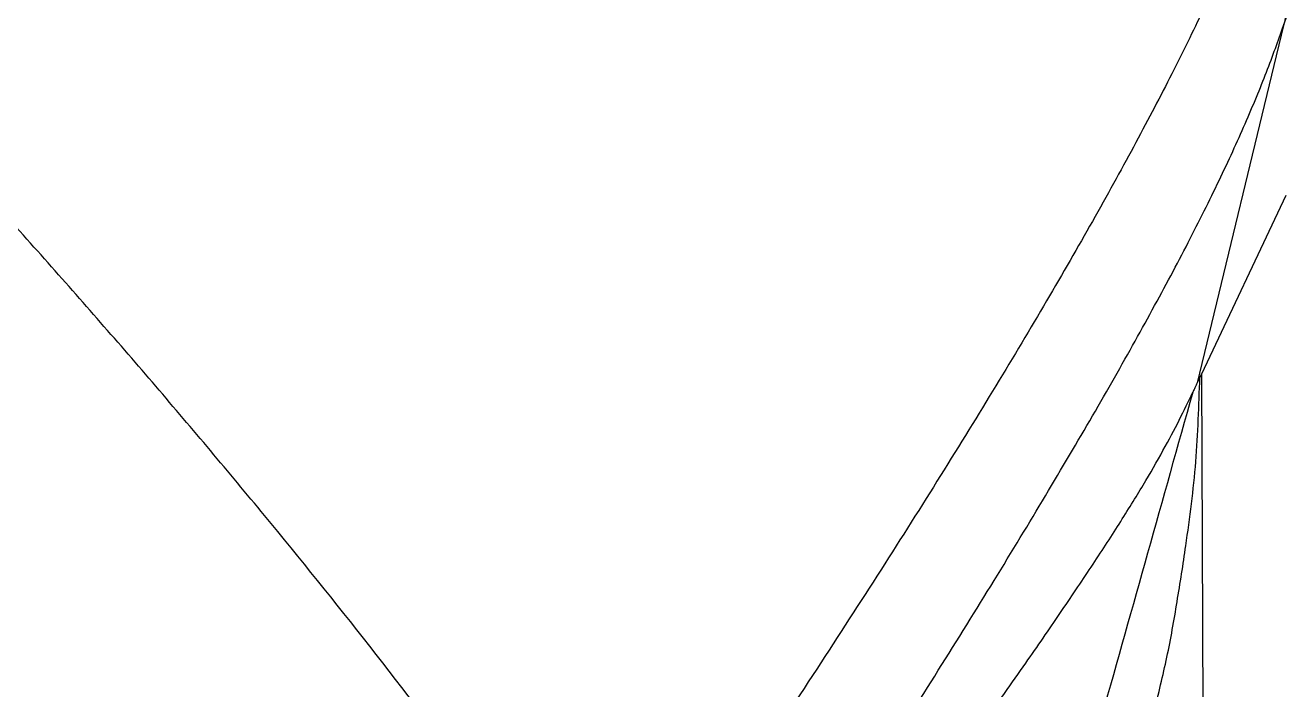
# Model space of a CAD drawing. Extents: x 939 to 1039, y 781 to 934.
# Drawn here: x 1021.77 to 1030.11, y 864.13 to 868.52 of the extents above; entities that cross this region are included whole.
import ezdxf

# ---------------------------------------------------------------- set-up
doc = ezdxf.new("R2010")
doc.units = 0
doc.header["$MEASUREMENT"] = 0
doc.layers.add('1', color=4, linetype='Continuous')

# ---------------------------------------------------------------- blocks, each defined once
blk = doc.blocks.new('Envoy')
at = {"layer": '1', "color": 3, "linetype": 'Continuous', "lineweight": 25}
for p, q in [((91.444, 69.3449), (90.8728, 66.9813)), ((91.4598, 68.2208), (90.9001, 67.0389)), ((90.9001, 67.0389), (90.89, 67.0177)), ((90.9001, 67.0389), (90.9088, 64.823))]:
    blk.add_line(p, q, dxfattribs=at)
at = {"layer": '1', "color": 3, "linetype": 'Continuous', "lineweight": 25, "flags": 128}
blk.add_lwpolyline([(90.89, 67.0177), (90.8814, 66.9995), (90.8728, 66.9813)], dxfattribs=at)
at = {"layer": '1', "color": 3, "linetype": 'Continuous', "lineweight": 25}
for points, knots in [([(86.0734, 64.3603), (85.8506, 64.6539), (85.405, 65.2411), (84.7056, 66.1061), (83.9875, 66.9602), (83.2508, 67.8029), (82.4983, 68.6351), (81.7314, 69.4569), (80.9527, 70.2695), (80.4239, 70.8024), (80.1594, 71.0689)], [0, 0, 0, 0, 0.124918, 0.249862, 0.374801, 0.499753, 0.624752, 0.749804, 0.874893, 1, 1, 1, 1]), ([(91.3208, 70.4425), (91.2847, 70.3398), (91.2127, 70.1344), (91.0662, 69.7825), (90.8901, 69.3973), (90.6813, 68.9753), (90.44, 68.5172), (90.1665, 68.0233), (89.8609, 67.4944), (89.5239, 66.9314), (89.1564, 66.3357), (88.7586, 65.7077), (88.3338, 65.0512), (88.0269, 64.5888), (87.8735, 64.3576)], [0, 0, 0, 0, 0.083361, 0.166699, 0.250038, 0.333385, 0.416738, 0.500085, 0.583416, 0.666739, 0.750061, 0.83338, 0.916694, 1, 1, 1, 1]), ([(91.3208, 70.4425), (91.3487, 70.3863), (91.4051, 70.2731), (91.4699, 70.0939), (91.5064, 69.9057), (91.5105, 69.7145), (91.4864, 69.527), (91.458, 69.4052), (91.444, 69.3449)], [0, 0, 0, 0, 0.164164, 0.330919, 0.499134, 0.667775, 0.835397, 1, 1, 1, 1]), ([(91.444, 69.3449), (91.4661, 69.4106), (91.5104, 69.5419), (91.5442, 69.6582), (91.561, 69.7163)], [0, 0, 0, 0, 0.499979, 1, 1, 1, 1]), ([(88.089, 63.4253), (88.2375, 63.65), (88.5345, 64.0994), (88.945, 64.7377), (89.3297, 65.3485), (89.6858, 65.9277), (90.0136, 66.4749), (90.3122, 66.9888), (90.5806, 67.4688), (90.8176, 67.9141), (91.0225, 68.3249), (91.1944, 68.7003), (91.3366, 69.0439), (91.4082, 69.2446), (91.444, 69.3449)], [0, 0, 0, 0, 0.083306, 0.166619, 0.249939, 0.333261, 0.416584, 0.499915, 0.583262, 0.666615, 0.749962, 0.8333, 0.916639, 1, 1, 1, 1]), ([(90.5861, 64.8027), (90.6163, 64.9236), (90.6765, 65.1652), (90.7406, 65.5335), (90.8082, 65.9641), (90.872, 66.4589), (90.884, 66.8315), (90.89, 67.0177)], [0, 0, 0, 0, 0.166548, 0.3326, 0.499841, 0.750054, 1, 1, 1, 1]), ([(87.7056, 62.3522), (87.8402, 62.5291), (88.109, 62.8822), (88.4798, 63.3785), (88.8276, 63.8507), (89.1525, 64.2988), (89.4574, 64.7255), (89.7286, 65.1115), (89.9675, 65.4584), (90.1749, 65.7669), (90.3598, 66.0517), (90.519, 66.3093), (90.6504, 66.5373), (90.7565, 66.7384), (90.8142, 66.8585), (90.843, 66.9186)], [0, 0, 0, 0, 0.083587, 0.166927, 0.250123, 0.333542, 0.416804, 0.500262, 0.571797, 0.643267, 0.714851, 0.786289, 0.857612, 0.928878, 1, 1, 1, 1]), ([(90.843, 66.9186), (90.7435, 66.564), (90.5435, 65.8515), (90.3431, 65.139), (90.2425, 64.7811)], [0, 0, 0, 0, 0.497598, 1, 1, 1, 1]), ([(90.8543, 66.9423), (90.8525, 66.9383), (90.8487, 66.9304), (90.8449, 66.9225), (90.843, 66.9186)], [0, 0, 0, 0, 0.5, 1, 1, 1, 1]), ([(90.8728, 66.9813), (90.8697, 66.9748), (90.8636, 66.9618), (90.8574, 66.9488), (90.8543, 66.9423)], [0, 0, 0, 0, 0.5, 1, 1, 1, 1])]:
    blk.add_open_spline(points, degree=3, knots=knots, dxfattribs=at)

msp = doc.modelspace()

# ---------------------------------------------------------------- block references
at = {"layer": '1'}
msp.add_blockref('Envoy', (938.6538, 799.1744), dxfattribs=at)

doc.saveas('drawing.dxf')
